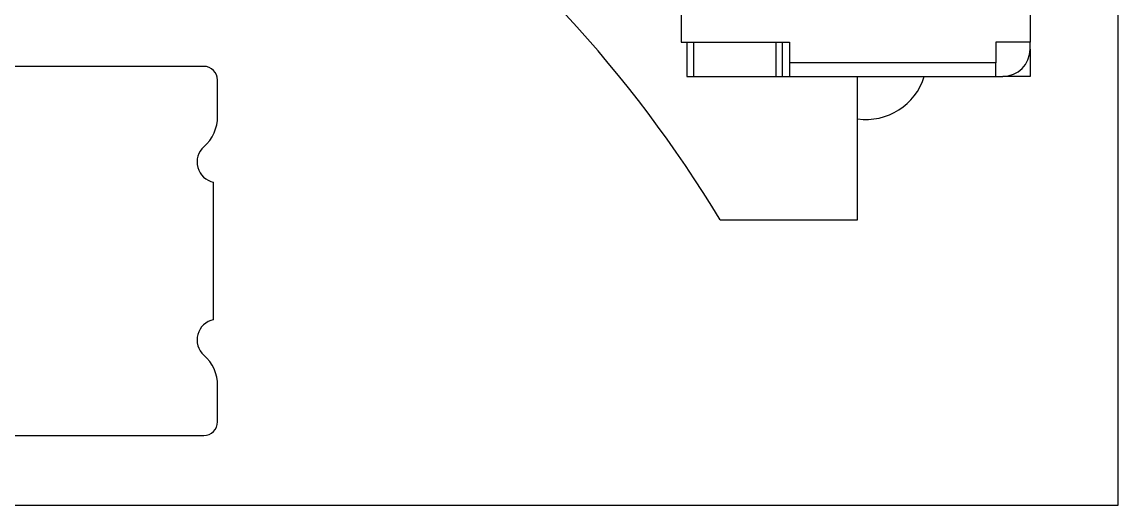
# Model space of a CAD drawing. Extents: x 2.55 to 7.7, y 3.55 to 4.51.
# Drawn here: x 5.0289 to 5.3443, y 3.5492 to 3.6883 of the extents above; entities that cross this region are included whole.
import ezdxf

# ---------------------------------------------------------------- set-up
doc = ezdxf.new("R2010")
doc.units = 0
doc.header["$MEASUREMENT"] = 0
doc.layers.get('0').update_dxf_attribs({"linetype": 'CONTINUOUS'})

msp = doc.modelspace()

# ---------------------------------------------------------------- linework, layer by layer
at = {"color": 7, "linetype": 'CONTINUOUS'}
for p, q in [((5.2186117038, 3.8399283696), (5.2186117107, 3.6824480547)), ((5.3190054046, 3.839928374), (5.3190054115, 3.682448059)), ((5.3443284134, 3.5491883596), (5.3443284134, 3.7218181389)), ((5.2186117107, 3.6824480547), (5.2497425645, 3.682448056)), ((5.2202150054, 3.6824480547), (5.2202150059, 3.672605535)), ((5.2221835098, 3.6726055351), (5.2221835094, 3.6824480548)), ((5.2458055566, 3.6824480558), (5.2458055571, 3.6726055362)), ((5.247774061, 3.6726055363), (5.2477740606, 3.6824480559)), ((5.2497425645, 3.682448056), (5.2497425648, 3.6765425442)), ((5.3190054115, 3.682448059), (5.3091628918, 3.6824480586)), ((5.3091628918, 3.6824480586), (5.3091628921, 3.6765425468)), ((5.3190054116, 3.6804795551), (5.3190054115, 3.682448059)), ((5.3190054116, 3.6804795551), (5.319005412, 3.6726055394)), ((5.0812268439, 3.6755008818), (4.6166599148, 3.6755008615)), ((5.3091628921, 3.6765425468), (5.2497425648, 3.6765425442)), ((5.2497425648, 3.6765425442), (5.2497425649, 3.6726055363)), ((5.3091628923, 3.6726055389), (5.3091628921, 3.6765425468)), ((5.2202150059, 3.672605535), (5.2221835098, 3.6726055351)), ((5.2221835098, 3.6726055351), (5.2458055571, 3.6726055362)), ((5.2458055571, 3.6726055362), (5.247774061, 3.6726055363)), ((5.247774061, 3.6726055363), (5.2497425649, 3.6726055363)), ((5.2497425649, 3.6726055363), (5.3091628923, 3.6726055389)), ((5.2693283965, 3.6312932209), (5.2693283965, 3.6726055372)), ((5.3091628923, 3.6726055389), (5.3111313962, 3.672605539)), ((5.319005412, 3.6726055394), (5.3111313962, 3.672605539)), ((5.0851638524, 3.6611469528), (5.085163852, 3.6715638741)), ((5.0839827526, 3.6025469207), (5.0839827509, 3.6421556306)), ((5.2297916961, 3.6312932209), (5.2693283965, 3.6312932209)), ((5.0851638563, 3.5731386773), (5.0851638558, 3.5835555987)), ((4.6166599194, 3.5692016489), (5.0812268486, 3.5692016692)), ((4.5843283797, 3.5491883596), (5.3443284134, 3.5491883596))]:
    msp.add_line(p, q, dxfattribs=at)
for centre, radius, start, end in [((4.9193283965, 3.4441325715), 0.3625142328763271, 31.0833828251, 77.5498870828), ((5.3111313959, 3.6804795548), 0.0078740157480319, 270.0000025045, 2.5045e-06), ((5.0812268441, 3.671563874), 0.0039370078740162, 5.6002e-06, 90.0000025045), ((5.2718086947, 3.6776922966), 0.0174803149606303, 261.8427190007, 343.0822108607), ((5.0733528288, 3.6611469522), 0.0118110236220477, 311.8103174003, 5.6002e-06), ((5.085163853, 3.6479418269), 0.0059055118110245, 131.8103174003, 258.4630434717), ((5.0851638552, 3.5967607245), 0.0059055118110244, 101.5369615373, 228.1896876087), ((5.0733528322, 3.5835555982), 0.011811023622048, 5.6002e-06, 48.1896876087), ((5.0812268484, 3.5731386771), 0.0039370078740157, 270.0000025045, 5.6002e-06)]:
    msp.add_arc(centre, radius, start, end, dxfattribs=at)

doc.saveas('drawing.dxf')
